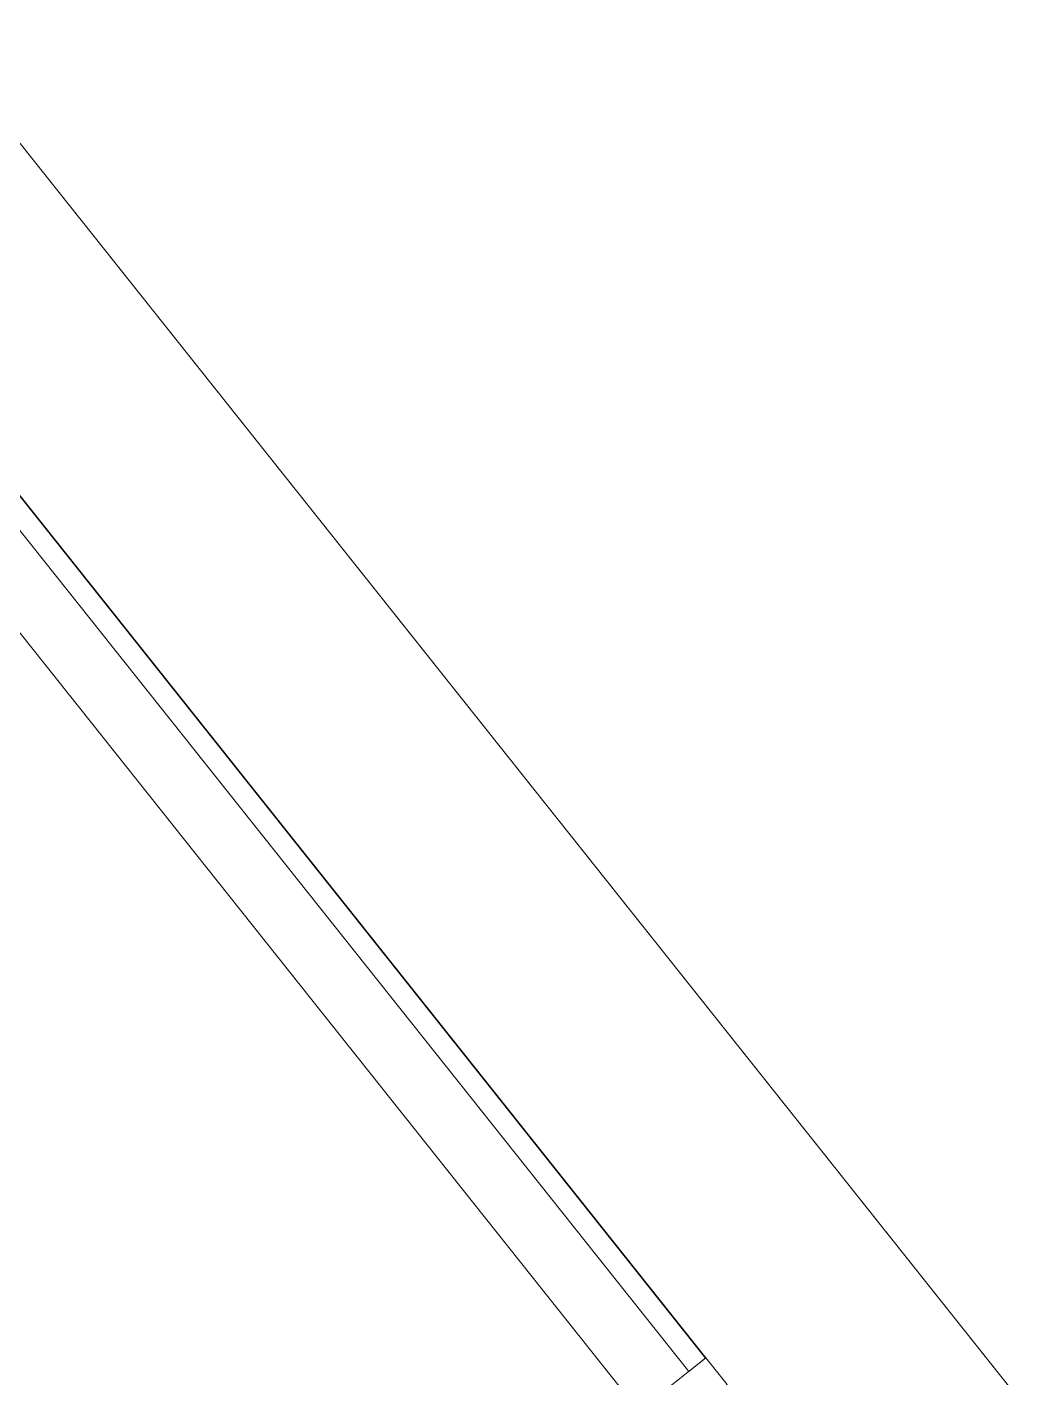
# Model space of a CAD drawing. Header units: millimetres. Extents: x 0 to 57242, y -59538 to 11130.
# Drawn here: x 22600 to 23756, y -20148 to -18568 of the extents above; entities that cross this region are included whole.
import ezdxf

# ---------------------------------------------------------------- set-up
doc = ezdxf.new("R2010")
doc.units = ezdxf.units.MM
for name, color, linetype, lineweight in [('A-FLOR', 192, 'Continuous', 9), ('A-GLAZ-CURT', 52, 'Continuous', 9), ('A-GLAZ-CWMG', 51, 'Continuous', 9), ('GFdwg_dwg', 8, 'Continuous', 9)]:
    doc.layers.add(name, color=color, linetype=linetype, lineweight=lineweight)

# ---------------------------------------------------------------- blocks, each defined once
blk = doc.blocks.new('GFdwg_dwg_rge-311280-Level 0')
at = {"color": 1, "lineweight": 9, "flags": 128}
blk.add_lwpolyline([(19380, 4393.3), (19380, 4650), (9130, 4650)], dxfattribs=at)
blk = doc.blocks.new('GFdwg_dwg-311279-Level 0')
at = {"rotation": 308.5192572358332}
blk.add_blockref('GFdwg_dwg_rge-311280-Level 0', (10153, -10543.8), dxfattribs=at)
blk = doc.blocks.new('System Panel - Glazed-440134-Level 0')
at = {"layer": 'A-GLAZ-CURT', "lineweight": 18}
for p, q in [((730, -24.5), (-730, -24.5)), ((-730, -24.5), (-730, -49.5)), ((730, -49.5), (730, -24.5)), ((-730, -49.5), (730, -49.5))]:
    blk.add_line(p, q, dxfattribs=at)
blk = doc.blocks.new('Rectangular Mullion - 64 x 128 rectangular-440132-Level 0')
at = {"layer": 'A-GLAZ-CWMG', "lineweight": 18}
for p, q in [((-20, 50), (20, 50)), ((-20, -50), (-20, 50)), ((20, 50), (20, -50)), ((20, -50), (-20, -50))]:
    blk.add_line(p, q, dxfattribs=at)
blk = doc.blocks.new('Rectangular Mullion - 64 x 128 rectangular-439873-Level 0')
at = {"layer": 'A-GLAZ-CWMG'}
for p, q in [((22485.1, -18982.3), (23394.3, -20124.6)), ((22406.8, -19044.6), (23316.1, -20186.9))]:
    blk.add_line(p, q, dxfattribs=at)

msp = doc.modelspace()

# ---------------------------------------------------------------- linework, layer by layer
at = {"layer": 'A-FLOR'}
msp.add_line((26069.2, -23072.8), (19477.1, -14791.1), dxfattribs=at)

# ---------------------------------------------------------------- block references
at = {"layer": 'A-GLAZ-CURT', "rotation": 128.519257235833}
msp.add_blockref('System Panel - Glazed-440134-Level 0', (22900.6, -19584.6), dxfattribs=at)
at = {"layer": 'A-GLAZ-CWMG'}
msp.add_blockref('Rectangular Mullion - 64 x 128 rectangular-439873-Level 0', (0, 0), dxfattribs=at)
at = {"layer": 'A-GLAZ-CWMG', "extrusion": (0, 0, -1), "rotation": 51.48074276416703}
msp.add_blockref('Rectangular Mullion - 64 x 128 rectangular-440132-Level 0', (-23367.6, -20171.4), dxfattribs=at)
at = {"layer": 'GFdwg_dwg', "color": 1}
msp.add_blockref('GFdwg_dwg-311279-Level 0', (0, 0), dxfattribs=at)

doc.saveas('drawing.dxf')
